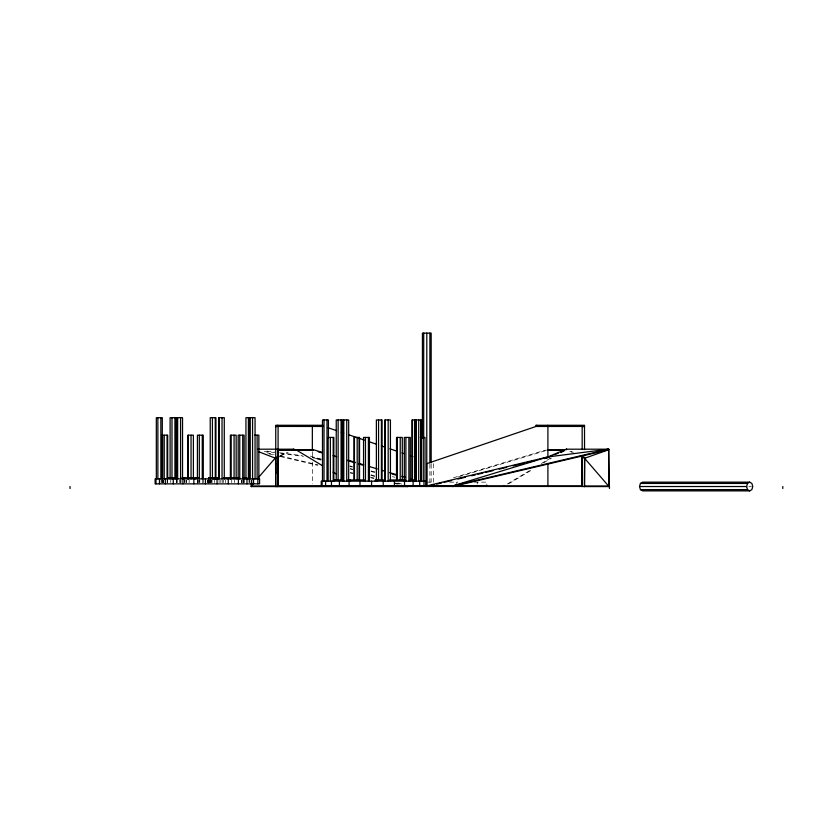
<?xml version="1.0" encoding="UTF-8"?>
<svg xmlns="http://www.w3.org/2000/svg" width="824" height="824" viewBox="0 0 824 824"><rect width="100%" height="100%" fill="white"/><g stroke="black" fill="none" stroke-linecap="round" stroke-linejoin="round"><path stroke-width="0.62" stroke-dasharray="4.12 3.09" d="M251.155 482.195L251.186 479.65M507.409 483.935L531.521 469.464M541.389 463.541L550.154 458.278M508.676 483.832L532.788 469.361M543.747 462.779L551.411 458.175M280.067 455.59L286.865 452.386M280.201 456.156L288.132 452.428M453.458 477.786L545.612 450.1M458.535 476.859L545.776 450.646M426.76 482.143L433.156 482.143M449.708 482.143L457.784 482.143M474.315 482.143L486.819 482.143L486.819 486.119M748.954 486.521L751.498 486.521M266.935 451.13L274.526 452.098M279.573 452.747L302.336 455.651M264.277 451.377L274.392 452.664M280.716 453.478L303.469 456.383M266.739 452.726L274.217 454.488M280.459 455.96L317.879 464.777M350.303 472.43L352.806 473.017M370.264 477.137L374.003 478.013M395.211 483.019L400.196 484.193M269.098 453.88L274.093 455.064M280.325 456.527L317.745 465.364M350.179 472.997L352.672 473.615M371.387 477.992L373.88 478.62M395.087 483.585L397.58 484.213M321.195 459.04L312.44 456.939L307.816 455.002M349.953 465.921L352.456 466.518M371.212 470.998L374.961 471.894M313.573 457.814L321.072 459.607M349.829 466.487L352.332 467.084M371.078 471.565L374.838 472.471M392.337 476.653L394.84 477.251M320.989 459.545L312.44 456.939L312.317 457.516L320.866 460.111M350.293 468.475L352.734 469.216M371.058 474.799L374.714 475.912M397.92 482.977L401.576 484.1M350.169 469.041L352.61 469.783M370.924 475.366L374.59 476.478M396.571 483.173L399.012 483.925M571.125 451.325L573.391 452.386M569.858 451.356L572.124 452.428M477.23 482.143L477.23 484.131M456.795 482.143L456.795 485.13M433.568 463.675L433.568 482.668M431.168 464.159L431.168 482.143M429.891 464.159L429.891 482.143M312.348 451.995L312.348 457.104M312.348 462.213L312.348 483.915M252.01 480.145L252.01 483.863M251.268 480.145L251.268 482.627M249.373 480.145L249.466 482.627M249.002 480.145L249.002 482.627M244.182 480.145L244.182 482.627M243.853 480.145L243.853 482.627M243.204 480.145L243.204 482.627M242.967 480.145L242.967 483.863M241.823 480.145L241.823 482.627M241.411 480.145L241.411 482.627M234.366 480.145L234.366 482.627M231.74 480.145L231.74 482.627M225.549 480.145L225.549 482.627M223.551 480.145L223.551 482.627M222.243 480.145L222.243 482.627M220.842 480.145L220.842 482.627M219.081 480.145L219.081 482.627M214.508 480.145L214.508 482.627M212.036 480.145L212.036 482.627M211.253 480.145L211.253 482.627M210.882 480.145L210.82 482.627M210.099 480.145L210.099 482.627M210.017 480.145L210.017 482.627M209.605 480.145L209.605 482.627M209.368 480.145L209.265 482.627M209.018 480.145L209.018 482.627M208.627 480.145L208.627 483.863M208.276 480.145L208.276 482.627M207.803 480.145L207.803 482.627M207.349 480.145L207.349 482.627M203.435 480.145L203.435 482.627M202.282 480.145L202.282 483.863M199.81 480.145L199.81 482.627M199.006 480.145L199.006 482.627M198.862 480.145L198.862 482.627M197.636 480.145L197.595 483.863M197.348 480.145L197.348 482.627M189.139 480.145L189.139 482.627M186.42 480.145L186.42 482.627M186.121 480.145L186.121 482.627M184.875 480.145L184.875 482.627M184.504 478.899L184.504 482.627M181.033 480.145L181.033 482.627M180.322 480.145L180.353 483.863M179.498 480.145L179.498 482.627M177.706 480.145L177.706 482.627M176.655 480.145L176.655 482.627M176.285 480.145L176.285 482.627M170.784 480.145L170.784 482.627M167.715 480.145L167.715 482.627M167.138 480.145L167.138 483.863M163.42 480.145L163.42 482.627M163.317 480.145L163.317 482.627M162.668 480.145L162.668 482.627M162.493 480.145L162.493 482.627M161.916 480.145L161.916 482.627M161.123 480.145L161.123 482.627"/><path stroke-width="1.24" d="M322.019 452.314L313.419 449.729L278.296 449.729L278.265 486.459L581.991 486.459L581.94 457.217M581.991 486.459L582.105 456.517M608.74 449.193L608.617 449.76L452.695 486.521L452.572 485.954L547.816 456.939L566.335 449.193L608.74 449.193L609.018 486.572L584.422 486.572L584.721 457.722M407.684 485.954L407.561 486.521L251.238 486.572L251.279 482.761M296.238 450.162L293.663 449.193L291.397 450.254M433.723 485.954L433.599 486.521L429.85 485.624M566.593 449.193L566.459 449.76L566.335 449.193M584.422 486.572L584.546 486.006L609.142 486.006M639.527 486.521L640.433 483.431L642.617 482.143L749.686 482.143L751.869 483.431L752.776 486.521L751.869 489.611L749.686 490.888L642.617 490.888L640.433 489.611L639.527 486.521L746.596 486.521L747.502 483.431L749.686 482.143M278.265 486.459L278.296 449.729M295.692 450.275L295.857 449.729L322.153 465.519M313.419 449.729L313.254 450.275L278.131 450.275M355.968 486.459L356.133 485.913M433.836 485.913L433.671 486.459L431.209 485.727M251.238 486.572L253.555 483.173M258.437 477.518L275.535 457.722L278.934 456.115M561.278 452.252L564.564 450.275L564.399 449.729L548.094 449.729M275.762 473.718L275.669 458.288L279.068 456.692M549.093 457.032L552.564 455.579M554.882 454.601L558.363 453.149M560.67 452.18L564.152 450.728M580.055 456.156L584.597 458.288L608.617 449.76L608.493 449.193L547.816 456.939L426.533 485.954L426.657 486.521L434.155 484.728M584.504 426.441L535.981 426.461L426.688 463.675L426.688 486.469M452.695 486.521L463.685 483.173M544.273 458.628L547.939 457.516L547.816 456.939M429.047 485.727L426.585 486.459L426.42 485.913M436.658 484.131L441.664 482.936M444.167 482.339L451.665 480.547M457.917 479.043L465.416 477.251M471.668 475.757L475.417 474.861M477.92 474.264L482.926 473.069M485.418 472.471L492.927 470.669M499.179 469.175L506.678 467.383M512.93 465.89L524.177 463.191M526.68 462.594L534.189 460.801M544.19 458.412L547.939 457.516M452.572 485.954L608.493 449.193M602.293 450.574L608.617 449.76L609.018 486.572L584.597 458.288M322.967 425.277L275.752 425.277L275.71 486.541L278.09 486.541L278.09 426.523L275.71 426.523M275.752 426.441L323.08 426.461M584.546 426.523L582.166 426.523L582.166 449.626M161.638 435.185L167.694 435.185L167.694 478.899M254.709 435.185L258.87 435.185L258.87 478.899M420.292 437.431L425.019 437.431L425.019 481.154M257.902 449.193L293.921 449.193M606.062 449.76L608.617 449.76M547.002 450.275L564.564 450.275M275.71 463.747L278.09 463.747M167.437 477.704L176.48 477.704M182.032 477.704L198.769 477.704M219.308 477.704L208.554 477.704L208.554 478.899M223.438 477.704L239.032 477.704M242.895 477.704L246.747 477.704L246.747 478.899M333.576 479.959L342.619 479.959M347.738 479.959L364.301 479.959M385.447 479.959L375.26 479.959L375.26 481.154M389.649 479.959L405.408 479.959M410.249 479.959L412.896 479.959L412.896 481.154M640.433 483.431L747.502 483.431M251.114 486.006L275.71 486.006L275.834 486.572M278.43 485.913L581.826 485.913M486.819 486.119L321.257 486.119L321.257 481.154L425.709 481.154L425.709 486.119M640.433 489.611L747.502 489.611L749.686 490.888M403.812 485.645L407.561 486.572L405.12 485.779M333.081 455.641L336.769 456.743M347.821 460.07L355.196 462.285M358.883 463.387L363.796 464.87M368.709 466.343L377.31 468.928M382.233 470.401L384.684 471.143M389.598 472.616L396.972 474.84M401.885 476.313L405.573 477.415M410.486 478.899L412.948 479.64M318.167 451.758L321.854 452.86M347.656 460.616L355.031 462.831M358.718 463.943L362.406 465.045M391.894 473.903L395.582 475.015M327.921 427.697L336.419 430.591M341.28 432.25L343.701 433.074M348.562 434.732L364.352 440.109M369.204 441.757L376.496 444.239M381.347 445.897L384.993 447.133M389.855 448.792L397.137 451.274M401.999 452.922L404.419 453.756M410.496 455.816L412.927 456.651M258.715 451.748L275.669 458.288M581.322 456.115L583.588 457.186M333.112 472.101L336.408 474.068M504.123 485.913L504.288 486.459M746.596 486.521L747.502 489.611M275.535 457.722L275.71 486.006M782.8 486.541L782.8 488.529M609.461 486.541L609.461 488.529M584.546 449.626L584.504 425.277L536.033 425.277L536.033 426.441M584.546 457.166L584.546 486.541L582.166 486.541L582.166 457.166M547.909 426.461L547.909 457.104M547.909 463.49L547.909 486.469M547.795 425.277L547.795 426.441M536.321 425.277L536.321 426.441M431.168 462.872L431.168 333.112L422.424 333.112L422.424 438.461M429.891 333.112L429.891 462.872M426.801 333.112L426.76 486.119M423.979 481.154L423.979 486.119M423.701 333.112L423.701 438.461M423.258 437.431L423.258 481.154M421.198 481.154L421.198 419.952L412.082 419.952L412.082 479.877M421.033 419.952L421.033 481.154M419.704 481.154L419.704 486.119M418.705 419.952L418.705 481.154M416.038 419.952L416.038 481.154M415.873 419.952L415.873 481.154M414.534 419.952L414.534 481.154M413.123 481.154L413.123 486.119M412.742 479.959L412.742 481.154M412.33 419.952L412.33 479.877M410.28 481.154L410.28 437.431L404.316 437.431L404.316 481.154M408.869 437.431L408.869 481.154M405.892 437.431L405.892 481.154M404.543 481.154L404.543 486.119M402.297 479.867L402.297 437.431L396.519 437.431L396.519 479.867M400.227 437.431L400.227 479.867M397.333 437.431L397.333 479.867M394.418 481.154L394.418 486.119M390.422 481.154L390.422 419.952L384.767 419.952L384.767 481.154M388.176 419.952L388.176 481.154M385.354 419.952L385.354 481.154M383.232 481.154L383.232 486.119M382.068 479.877L382.068 419.952L376.372 419.952L376.372 479.877M381.409 419.952L381.409 479.877M378.556 419.952L378.556 479.877M376.856 479.959L376.856 481.154M376.486 479.959L376.486 481.154M375.662 479.959L375.662 481.154M371.562 481.154L371.562 486.119M369.43 481.154L369.43 437.431L363.549 437.431L363.549 481.154M368.4 437.431L368.4 481.154M365.465 437.431L365.465 481.154M359.985 481.154L359.985 486.119M359.532 479.867L359.532 437.431L354.011 437.431L354.011 479.867M359.13 437.431L359.13 479.867M357.183 437.431L357.183 479.867M354.423 437.431L354.423 479.867M350.025 479.959L350.025 481.154M349.695 479.959L349.695 481.154M349.098 481.154L349.098 486.119M348.676 481.154L348.676 419.952L342.815 419.952L342.815 481.154M346.729 419.952L346.729 481.154M343.793 419.952L343.793 481.154M342.135 479.877L342.135 419.952L336.243 419.952L336.243 479.877M341.074 419.952L341.074 479.877M339.416 481.154L339.416 486.119M338.128 419.952L338.128 479.877M333.833 481.154L333.833 437.431L328.158 437.431L328.158 481.154M333.205 437.431L333.205 481.154M331.454 481.154L331.454 486.119M330.362 437.431L330.362 481.154M328.436 437.802L328.436 419.952L322.472 419.952L322.472 481.154M326.994 419.952L326.994 481.154M325.593 481.154L325.593 486.119M324.017 419.952L324.017 481.154M322.143 481.154L322.143 486.119M312.348 426.461L312.348 450.718M277.791 425.277L277.791 426.441M257.83 478.899L257.83 483.863M257.119 435.185L257.119 478.899M255.059 478.899L255.059 417.696L245.943 417.696L245.943 478.899M253.565 478.899L253.565 483.863M252.566 417.696L252.566 478.899M251.639 482.761L251.639 486.572M249.899 417.696L249.899 478.899M249.734 417.696L249.734 478.899M248.395 417.696L248.395 478.899M246.973 478.899L246.973 483.863M246.603 477.704L246.603 478.899M244.131 478.899L244.131 435.185L238.177 435.185L238.177 478.899M243.863 477.704L243.863 478.899M243.657 477.704L243.657 478.899M242.73 435.185L242.73 478.899M239.753 435.185L239.753 478.899M238.404 478.899L238.404 483.863M236.158 478.899L236.158 435.185L230.38 435.185L230.38 478.899M234.078 435.185L234.078 478.899M231.194 435.185L231.194 478.899M228.269 478.899L228.269 483.863M224.282 478.899L224.282 417.696L218.628 417.696L218.628 478.899M222.037 417.696L222.037 478.899M219.205 417.696L219.205 478.899M217.155 477.704L217.155 478.899M217 477.704L217.093 483.863M216.599 477.704L216.599 478.899M216.393 477.704L216.393 478.899M215.929 478.899L215.929 417.696L210.233 417.696L210.233 478.899M215.27 417.696L215.27 478.899M214.178 477.704L214.178 478.899M213.787 477.704L213.787 478.899M212.417 417.696L212.417 478.899M210.8 477.704L210.8 478.899M210.419 477.704L210.419 478.899M208.946 477.704L208.946 478.899M205.423 478.899L205.423 483.863M203.281 478.899L203.281 435.185L197.41 435.185L197.41 478.899M202.261 435.185L202.261 478.899M199.315 435.185L199.315 478.899M195.782 477.704L195.752 478.899M193.846 478.899L193.846 483.863M193.393 478.899L193.393 435.185L187.872 435.185L187.872 478.899M191.044 435.185L191.044 478.899M188.284 435.185L188.284 478.899M183.886 477.704L183.886 478.899M183.556 477.704L183.556 478.899M182.949 478.899L182.949 483.863M182.537 478.899L182.537 417.696L176.676 417.696L176.676 478.899M180.58 417.696L180.58 478.899M177.654 417.696L177.654 478.899M175.986 478.899L175.986 417.696L170.105 417.696L170.105 478.899M174.925 417.696L174.925 478.899M173.277 478.899L173.277 483.863M171.989 417.696L171.989 478.899M167.066 435.185L167.066 478.899M165.315 478.899L165.315 483.863M164.223 435.185L164.223 478.899M162.647 435.185L162.647 478.899M162.297 478.899L162.297 417.696L156.323 417.696L156.323 478.899M162.019 435.185L162.019 478.899M160.855 417.696L160.855 478.899M159.454 478.899L159.454 483.863M157.868 417.696L157.868 478.899M155.993 478.899L155.993 483.863M70.04 486.541L70.04 488.529M259.57 478.899L155.118 478.899L155.118 483.863L259.57 483.863L259.57 478.899"/></g></svg>
